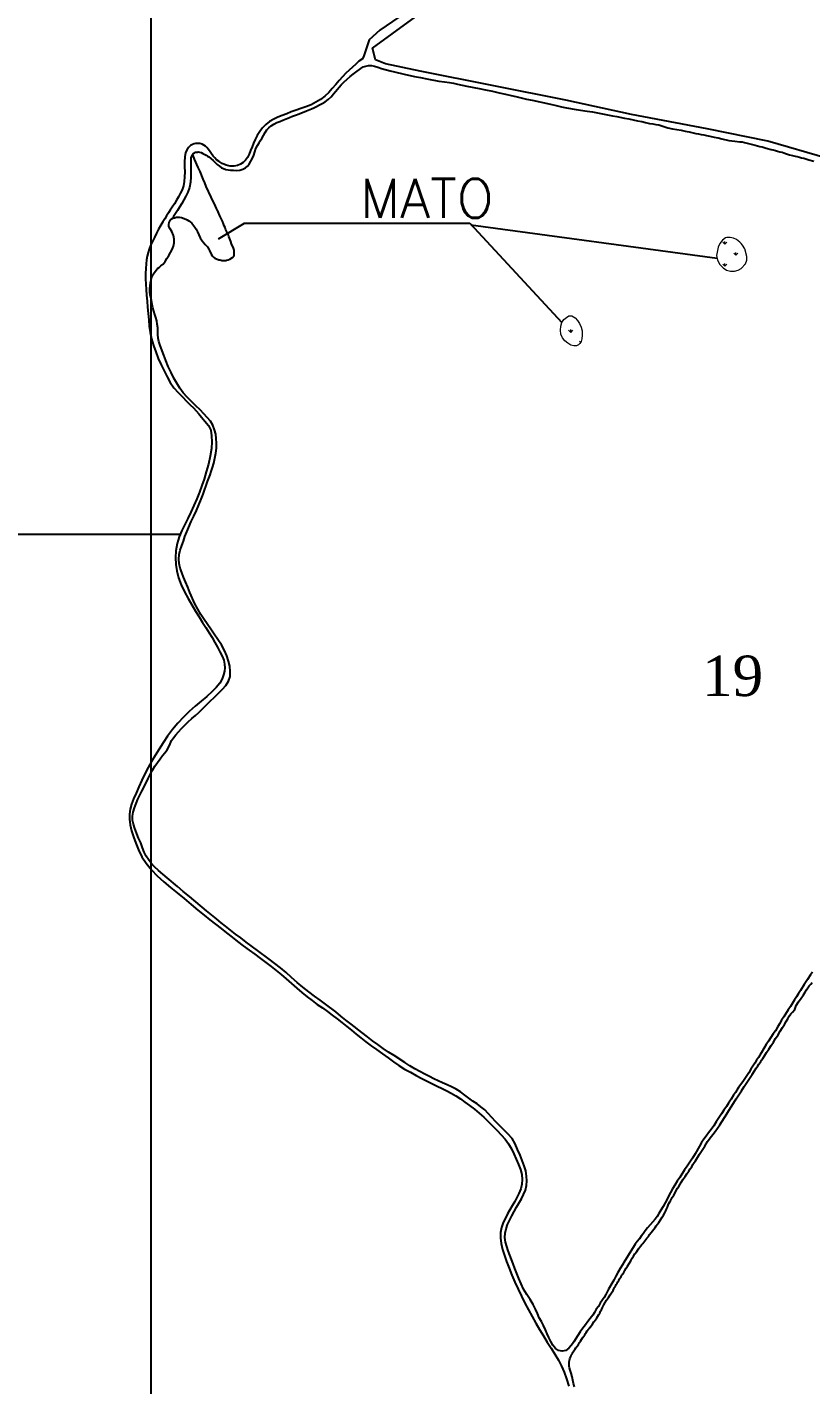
# Model space of a CAD drawing. Extents: x 727293 to 733405, y 7805585 to 7809907.
# Drawn here: x 730120 to 730624, y 7807254 to 7808126 of the extents above; entities that cross this region are included whole.
import ezdxf
from ezdxf.enums import TextEntityAlignment as Align

# ---------------------------------------------------------------- set-up
doc = ezdxf.new("R2010")
doc.units = 0
for name, color, linetype in [('0114000100', 1, 'Continuous'), ('0114000100004', 5, 'Continuous'), ('0114000100019', 5, 'Continuous'), ('0114000100020', 5, 'Continuous'), ('MATO', 3, 'Continuous'), ('NUMERAÇÕES', 7, 'Continuous'), ('RESERVA', 3, 'Continuous'), ('TEXTO', 7, 'Continuous')]:
    doc.layers.add(name, color=color, linetype=linetype)
doc.layers.add('MALHA', color=251, linetype='Continuous', true_color=0x505050)
doc.layers.add('NUMERAÇÕES DOS TALHÕES', color=7, linetype='Continuous', true_color=0xffffff)
doc.styles.add('AREAS', font='times.ttf')
doc.styles.add('Simplex', font='simplex.shx')

# ---------------------------------------------------------------- blocks, each defined once
blk = doc.blocks.new('area_de_talhao')
at = {"layer": 'NUMERAÇÕES', "linetype": 'Continuous', "style": 'AREAS'}
blk.add_attdef('NRO', text='', height=20, dxfattribs=at).set_placement((0, 6.08), align=Align.CENTER)

msp = doc.modelspace()

# ---------------------------------------------------------------- hatches: boundary and pattern name
at = {"layer": 'RESERVA', "linetype": 'Continuous', "lineweight": 0}
h = msp.add_hatch(dxfattribs=at)
h.set_pattern_fill('GRASS', color=3, scale=10, style=0)
h.set_pattern_definition([(90, (0, 0), (-7.07106781, 7.07106781), [1.875, -12.26713563]), (45, (0, 0), (-7.071067812, 7.071067812), [1.875, -8.125]), (135, (0, 0), (-7.071067812, -7.071067812), [1.875, -8.125])])
h.paths.add_polyline_path([(730574.18, 7807990.19), (730576.23, 7807989.22), (730578.36, 7807987.64), (730580, 7807985.61), (730581.4, 7807983.23), (730582.81, 7807978.39), (730582.74, 7807975.93), (730581.96, 7807973.64), (730579.24, 7807970.56), (730577.31, 7807969.59), (730574.92, 7807968.9), (730572.27, 7807968.95), (730569.76, 7807969.66), (730567.63, 7807971.17), (730565.42, 7807973.24), (730564.02, 7807975.98), (730563.37, 7807979.04), (730564.31, 7807984.36), (730565.48, 7807986.74), (730567.19, 7807988.76), (730569.03, 7807990.44), (730569.89, 7807990.62), (730572.06, 7807990.57)])
h.paths.add_polyline_path([(730464.41, 7807926.19), (730463.35, 7807928.47), (730463.01, 7807931.14), (730463.19, 7807933.55), (730463.92, 7807935.89), (730465.29, 7807937.82), (730466.83, 7807939.29), (730468.37, 7807940.25), (730470.43, 7807940.24), (730472.41, 7807938.9), (730473.98, 7807937.27), (730475.32, 7807935.29), (730476.3, 7807933.05), (730476.94, 7807930.52), (730477.09, 7807927.87), (730476.86, 7807925.46), (730476.32, 7807923.68), (730475.55, 7807922.41), (730474.62, 7807921.62), (730473.35, 7807921.05), (730471.59, 7807920.91), (730469.72, 7807921.37), (730467.7, 7807922.61), (730465.91, 7807924.23)])

# ---------------------------------------------------------------- linework, layer by layer
at = {"layer": '0114000100'}
msp.add_lwpolyline([(730371.31, 7808140.4), (730346.93, 7808123.75), (730340.13, 7808117.46), (730336.68, 7808107.32), (730335.81, 7808105.28), (730333.53, 7808103.78), (730331.5, 7808101.92), (730329.5, 7808099.96), (730327.34, 7808098.05), (730325.11, 7808096.08), (730322.92, 7808093.79), (730320.76, 7808091.33), (730318.63, 7808088.79), (730316.46, 7808086.28), (730314.18, 7808083.72), (730311.7, 7808081.4), (730308.94, 7808079.27), (730305.96, 7808077.44), (730302.84, 7808075.83), (730299.54, 7808074.52), (730296.28, 7808073.38), (730293.14, 7808072.33), (730290.11, 7808071.21), (730287.14, 7808070.06), (730284.29, 7808069), (730281.47, 7808067.86), (730278.78, 7808066.55), (730276.17, 7808065.09), (730273.74, 7808063.25), (730271.64, 7808061.04), (730269.84, 7808058.59), (730268.26, 7808056.07), (730266.94, 7808053.55), (730265.85, 7808051.1), (730264.96, 7808048.73), (730263.93, 7808046.4), (730262.96, 7808044.06), (730261.92, 7808041.92), (730260.68, 7808040.16), (730259.13, 7808038.78), (730257.38, 7808037.71), (730255.43, 7808036.86), (730253.22, 7808036.4), (730250.78, 7808036.49), (730248.27, 7808037.09), (730245.79, 7808038.07), (730243.67, 7808039.3), (730242.13, 7808040.43), (730240.93, 7808041.67), (730239.85, 7808042.82), (730238.92, 7808044.24), (730237.95, 7808045.49), (730236.94, 7808047.03), (730235.86, 7808048.28), (730234.87, 7808049.31), (730233.97, 7808049.97), (730232.83, 7808050.55), (730231.32, 7808050.9), (730229.7, 7808050.91), (730228.6, 7808050.88), (730227.77, 7808050.77), (730226.62, 7808050.29), (730225.44, 7808049.59), (730224.13, 7808048.29), (730223.15, 7808047.09), (730222.21, 7808045.2), (730221.66, 7808042.42), (730221.56, 7808039.26), (730221.56, 7808036), (730221.59, 7808032.74), (730221.57, 7808029.57), (730221.33, 7808026.58), (730220.77, 7808023.82), (730219.91, 7808021.23), (730218.79, 7808018.84), (730217.65, 7808016.67), (730216.38, 7808014.53), (730214.98, 7808012.22), (730213.63, 7808010.15), (730212.37, 7808008.22), (730211.14, 7808006.33), (730209.95, 7808004.47), (730208.77, 7808002.62), (730207.58, 7808000.66), (730206.31, 7807998.48), (730204.88, 7807996), (730203.47, 7807993.33), (730202.11, 7807990.66), (730200.86, 7807988.03), (730199.71, 7807985.52), (730198.78, 7807983.09), (730198.09, 7807980.86), (730197.52, 7807978.59), (730197.14, 7807976.23), (730196.81, 7807973.69), (730196.56, 7807970.74), (730196.44, 7807967.44), (730196.47, 7807964.07), (730196.59, 7807960.64), (730196.88, 7807957.11), (730197.12, 7807953.5), (730197.46, 7807949.7), (730197.81, 7807945.74), (730198.07, 7807941.72), (730198.47, 7807937.71), (730198.85, 7807933.68), (730199.47, 7807929.6), (730200.37, 7807925.46), (730201.54, 7807921.28), (730202.98, 7807917.09), (730204.62, 7807912.88), (730206.53, 7807908.76), (730208.48, 7807904.83), (730210.36, 7807901.07), (730212.33, 7807897.51), (730214.69, 7807894.1), (730217.34, 7807890.96), (730220.12, 7807888.14), (730222.74, 7807885.49), (730225.12, 7807883.2), (730227.24, 7807881.17), (730228.98, 7807879.27), (730230.63, 7807877.36), (730232.35, 7807875.15), (730234.65, 7807872.54), (730236.99, 7807869.87), (730238.38, 7807866.8), (730238.91, 7807863.23), (730238.99, 7807859.3), (730238.75, 7807855.03), (730238.04, 7807850.19), (730236.82, 7807845.05), (730235.46, 7807840.03), (730234.03, 7807835.33), (730232.58, 7807831.23), (730231.02, 7807827.05), (730229.35, 7807822.7), (730227.55, 7807818.43), (730225.59, 7807814.24), (730223.61, 7807810.14), (730221.69, 7807806.2), (730219.86, 7807802.36), (730218.16, 7807798.3), (730216.75, 7807793.94), (730215.91, 7807789.41), (730215.69, 7807785), (730215.91, 7807780.65), (730216.54, 7807776.41), (730217.64, 7807771.99), (730219.29, 7807767.46), (730221.47, 7807762.94), (730223.85, 7807758.64), (730226.19, 7807754.54), (730228.58, 7807750.61), (730230.92, 7807746.92), (730233.11, 7807743.39), (730235.19, 7807740.01), (730237.25, 7807736.74), (730239.22, 7807733.58), (730241.07, 7807730.47), (730242.72, 7807727.42), (730244.28, 7807724.5), (730245.71, 7807721.73), (730246.75, 7807719.06), (730247.27, 7807716.56), (730247.43, 7807714.23), (730247.2, 7807712.02), (730246.62, 7807709.64), (730245.77, 7807707.17), (730244.22, 7807704.36), (730241.93, 7807701.47), (730239.15, 7807698.76), (730235.9, 7807695.82), (730232.18, 7807692.71), (730228.36, 7807689.48), (730224.55, 7807686.07), (730220.85, 7807682.42), (730217.27, 7807678.64), (730213.75, 7807674.59), (730210.51, 7807670.38), (730207.68, 7807666.05), (730205.19, 7807661.91), (730202.7, 7807657.97), (730200.35, 7807654.04), (730198.07, 7807650.12), (730196, 7807646.11), (730194.14, 7807642.1), (730192.2, 7807637.79), (730190.33, 7807633.64), (730188.69, 7807629.95), (730187.45, 7807626.56), (730186.65, 7807623.33), (730186.23, 7807620.16), (730186.21, 7807616.96), (730186.55, 7807613.28), (730187.5, 7807609.43), (730188.71, 7807605.67), (730190.14, 7807601.62), (730191.86, 7807597.19), (730194.07, 7807592.85), (730196.91, 7807588.7), (730200.18, 7807584.55), (730204.01, 7807580.61), (730208.14, 7807576.7), (730212.44, 7807573.09), (730216.77, 7807569.58), (730221.23, 7807565.94), (730225.7, 7807562.17), (730230.02, 7807558.58), (730234.09, 7807555.34), (730237.79, 7807552.41), (730241.37, 7807549.58), (730245.03, 7807546.79), (730248.56, 7807543.97), (730252.08, 7807541.27), (730255.56, 7807538.43), (730259.22, 7807535.6), (730263.03, 7807532.89), (730266.76, 7807530.18), (730270.36, 7807527.51), (730273.82, 7807524.93), (730277.18, 7807522.41), (730280.44, 7807519.89), (730283.62, 7807517.22), (730286.83, 7807514.36), (730290.17, 7807511.37), (730293.58, 7807508.39), (730296.96, 7807505.57), (730300.29, 7807502.97), (730303.53, 7807500.42), (730306.69, 7807498.04), (730310.08, 7807495.71), (730313.3, 7807493.46), (730316.41, 7807491.14), (730319.47, 7807488.76), (730322.56, 7807486.35), (730325.68, 7807483.89), (730328.72, 7807481.41), (730331.74, 7807478.91), (730334.88, 7807476.51), (730338.06, 7807474), (730341.42, 7807471.48), (730344.88, 7807468.96), (730348.6, 7807466.32), (730352.24, 7807463.75), (730355.73, 7807461.18), (730359.27, 7807458.76), (730362.88, 7807456.5), (730366.59, 7807454.4), (730370.28, 7807452.4), (730373.95, 7807450.51), (730377.46, 7807448.69), (730380.76, 7807447.01), (730383.91, 7807445.49), (730386.96, 7807444.06), (730389.93, 7807442.57), (730392.92, 7807440.96), (730395.85, 7807439.2), (730398.71, 7807437.32), (730401.57, 7807435.29), (730404.63, 7807433.1), (730407.8, 7807430.71), (730410.89, 7807428.2), (730413.79, 7807425.59), (730416.59, 7807422.86), (730419.47, 7807420.06), (730422.29, 7807417.11), (730424.97, 7807414.25), (730427.46, 7807411.45), (730429.7, 7807408.51), (730431.54, 7807405.3), (730433.13, 7807402.02), (730434.59, 7807398.63), (730436.06, 7807395.29), (730437.33, 7807392.04), (730438.14, 7807388.8), (730438.51, 7807385.62), (730438.3, 7807382.5), (730437.5, 7807379.47), (730436.33, 7807376.66), (730435.04, 7807373.98), (730433.63, 7807371.35), (730432.09, 7807368.7), (730430.54, 7807366.05), (730429.08, 7807363.48), (730427.64, 7807360.76), (730426.32, 7807357.84), (730425.25, 7807354.74), (730424.6, 7807351.48), (730424.42, 7807348.01), (730424.89, 7807344.36), (730425.89, 7807340.61), (730427.14, 7807336.84), (730428.46, 7807332.94), (730430.04, 7807328.62), (730431.69, 7807324.03), (730433.68, 7807319.55), (730435.77, 7807315.11), (730437.99, 7807310.68), (730440.2, 7807306.23), (730442.57, 7807301.86), (730444.94, 7807297.54), (730447.3, 7807293.26), (730449.66, 7807289.15), (730452.05, 7807285.13), (730454.47, 7807281.12), (730457.01, 7807277.17), (730459.47, 7807273.3), (730461.69, 7807269.48), (730463.66, 7807265.63), (730465.32, 7807261.74), (730466.88, 7807257.47), (730468.51, 7807252.86)], dxfattribs=at)
at = {"layer": '0114000100004'}
msp.add_lwpolyline([(730685.58, 7808151.15), (730703.23, 7808112.22), (730742.08, 7808054.39), (730776.96, 7808006.1), (730779.37, 7807994.8), (730776.44, 7807988.86), (730771.14, 7807988.19), (730757.08, 7807992.02), (730733.09, 7808004.07), (730660.48, 7808031.6), (730634.53, 7808041.36), (730596.23, 7808052.46), (730557.25, 7808060.45), (730508.78, 7808069.53), (730466.46, 7808078.74), (730372.83, 7808097.37), (730350.66, 7808102.18), (730344.1, 7808104.76), (730342.2, 7808112.19), (730382.46, 7808141.57)], dxfattribs=at)
at = {"layer": '0114000100019'}
msp.add_lwpolyline([(730624.95, 7807518.69), (730623.63, 7807516.94), (730621.68, 7807513.96), (730619.65, 7807510.75), (730617.19, 7807506.99), (730615.94, 7807504.97), (730614.67, 7807502.97), (730613.35, 7807500.97), (730610.78, 7807496.75), (730609.37, 7807494.59), (730606.55, 7807490.12), (730605.15, 7807487.84), (730603.8, 7807485.55), (730602.52, 7807483.3), (730601.1, 7807481.14), (730599.61, 7807479.05), (730596.6, 7807474.51), (730595.19, 7807472.22), (730592.16, 7807467.18), (730591.24, 7807465.51), (730590.23, 7807463.84), (730589.02, 7807462.2), (730587.91, 7807460.27), (730586.67, 7807458.39), (730585.37, 7807456.32), (730583.96, 7807453.98), (730582.35, 7807451.43), (730580.63, 7807449), (730578.88, 7807446.65), (730577.53, 7807444.57), (730576.46, 7807442.88), (730575.51, 7807441.49), (730574.29, 7807439.65), (730572.68, 7807437.12), (730571.07, 7807434.67), (730569.63, 7807432.36), (730568.1, 7807430.03), (730566.58, 7807427.64), (730564.89, 7807425.13), (730563.14, 7807422.61), (730561.49, 7807420.04), (730559.78, 7807417.64), (730558.05, 7807415.49), (730556.57, 7807413.38), (730555.13, 7807411.39), (730553.7, 7807409.36), (730552.31, 7807407.01), (730549.5, 7807401.98), (730547.9, 7807399.35), (730544.42, 7807394.16), (730542.78, 7807391.66), (730539.66, 7807386.79), (730538.07, 7807384.39), (730536.51, 7807381.97), (730535.01, 7807379.54), (730533.71, 7807377.22), (730530.28, 7807370.52), (730528.93, 7807368.23), (730527.5, 7807365.9), (730526.32, 7807363.73), (730525.23, 7807361.81), (730523.84, 7807359.99), (730520.68, 7807356.52), (730519.01, 7807354.6), (730517.49, 7807352.55), (730516.22, 7807350.68), (730514.92, 7807349.12), (730513.75, 7807347.52), (730512.35, 7807345.83), (730511.06, 7807343.99), (730509.74, 7807341.9), (730507.12, 7807337.89), (730505.79, 7807335.77), (730504.39, 7807333.38), (730502.94, 7807330.82), (730501.35, 7807328.32), (730499.88, 7807325.85), (730498.59, 7807323.38), (730497.67, 7807321.75), (730497.25, 7807320.92), (730496.66, 7807319.82), (730493.83, 7807315.04), (730493.08, 7807313.42), (730492.19, 7807311.68), (730491.16, 7807309.84), (730488.58, 7807306.16), (730487.39, 7807304.08), (730486.02, 7807302.21), (730484.97, 7807300.14), (730483.76, 7807298.33), (730482.16, 7807296.37), (730480.71, 7807294.38), (730479.12, 7807292.25), (730477.44, 7807290.03), (730475.77, 7807287.69), (730474.15, 7807285.34), (730471.61, 7807281.27), (730470.79, 7807280.09), (730469.81, 7807278.89), (730468.33, 7807277.19), (730466.44, 7807275.76), (730464.12, 7807275.34), (730461.86, 7807275.78), (730459.89, 7807277.1), (730458.24, 7807279.15), (730456.8, 7807281.54), (730455.59, 7807284.04), (730454.49, 7807286.52), (730453.44, 7807289.09), (730452.16, 7807291.7), (730450.8, 7807294.33), (730449.45, 7807296.8), (730448.21, 7807299.42), (730447.09, 7807302.17), (730445.51, 7807305.29), (730443.52, 7807308.5), (730441.41, 7807311.77), (730439.38, 7807315.06), (730437.7, 7807318.5), (730436.2, 7807321.94), (730434.93, 7807325.22), (730433.68, 7807328.32), (730432.63, 7807331.31), (730431.67, 7807334.2), (730430.61, 7807337.02), (730429.51, 7807339.73), (730428.58, 7807342.43), (730427.8, 7807345.31), (730427.36, 7807348.29), (730427.44, 7807351.16), (730428.07, 7807353.89), (730429.08, 7807356.59), (730430.36, 7807359.32), (730431.74, 7807362.13), (730433.25, 7807364.96), (730434.75, 7807367.7), (730437.93, 7807373.09), (730439.39, 7807375.88), (730440.58, 7807378.7), (730441.32, 7807381.64), (730441.5, 7807384.66), (730441.3, 7807387.79), (730440.69, 7807391.04), (730439.68, 7807394.35), (730438.53, 7807397.73), (730437.09, 7807401.16), (730435.51, 7807404.74), (730433.96, 7807408.38), (730431.95, 7807411.91), (730429.24, 7807414.93), (730426.53, 7807417.57), (730421.36, 7807422.8), (730418.95, 7807425.39), (730416.66, 7807427.95), (730414.4, 7807430.34), (730411.98, 7807432.32), (730409.42, 7807434.09), (730406.79, 7807435.83), (730404.11, 7807437.73), (730401.52, 7807439.78), (730398.91, 7807441.8), (730396.11, 7807443.62), (730393.1, 7807445.04), (730390.16, 7807446.29), (730387.28, 7807447.57), (730384.48, 7807448.87), (730381.72, 7807450.23), (730378.89, 7807451.65), (730375.87, 7807453.23), (730369.38, 7807456.55), (730366.21, 7807458.52), (730363.06, 7807460.63), (730356.18, 7807465.19), (730352.63, 7807467.41), (730349.15, 7807469.7), (730345.74, 7807472.18), (730342.33, 7807474.7), (730338.97, 7807477.24), (730335.44, 7807479.95), (730328.54, 7807485.3), (730325.2, 7807487.95), (730321.92, 7807490.56), (730318.72, 7807493.2), (730312.04, 7807498.2), (730308.63, 7807500.82), (730304.93, 7807503.35), (730301.26, 7807506.12), (730297.5, 7807509), (730293.87, 7807512.12), (730290.25, 7807515.26), (730286.78, 7807518.44), (730283.2, 7807521.46), (730279.55, 7807524.33), (730275.84, 7807527.17), (730268.39, 7807532.59), (730261.08, 7807538.05), (730257.59, 7807540.69), (730254.24, 7807543.18), (730247.91, 7807548.19), (730244.94, 7807550.5), (730241.96, 7807552.9), (730235.65, 7807558.08), (730224.64, 7807567.38), (730220.66, 7807570.52), (730216.89, 7807573.64), (730210.28, 7807579.24), (730207.56, 7807581.61), (730204.86, 7807584.01), (730202.23, 7807586.38), (730200.01, 7807588.81), (730198.35, 7807591.03), (730196.93, 7807593.22), (730195.66, 7807595.76), (730194.58, 7807598.62), (730193.32, 7807601.68), (730191.98, 7807604.78), (730189.61, 7807610.9), (730188.63, 7807613.72), (730187.99, 7807616.28), (730188.03, 7807618.87), (730188.54, 7807621.55), (730189.42, 7807624.35), (730190.4, 7807627.13), (730191.48, 7807629.88), (730192.73, 7807632.48), (730194.09, 7807635.04), (730196.83, 7807640.37), (730198.11, 7807643.03), (730199.44, 7807645.72), (730200.89, 7807648.39), (730202.47, 7807651), (730204.11, 7807653.46), (730205.77, 7807655.71), (730207.27, 7807657.82), (730208.83, 7807659.67), (730210.24, 7807661.46), (730211.41, 7807663.37), (730212.38, 7807665.43), (730213.23, 7807667.41), (730214.49, 7807669.28), (730215.88, 7807671.1), (730217.6, 7807673.04), (730219.51, 7807675.12), (730221.61, 7807677.32), (730223.83, 7807679.49), (730226.16, 7807681.66), (730228.51, 7807683.63), (730230.76, 7807685.6), (730232.93, 7807687.63), (730237.22, 7807691.91), (730241.57, 7807696.14), (730243.72, 7807698.3), (730245.97, 7807700.45), (730248.09, 7807702.82), (730249.79, 7807705.52), (730250.78, 7807708.61), (730250.91, 7807711.85), (730250.58, 7807715.15), (730249.76, 7807718.45), (730248.7, 7807721.86), (730247.18, 7807725.34), (730245.22, 7807728.91), (730242.93, 7807732.37), (730240.62, 7807735.75), (730238.4, 7807739.07), (730234.11, 7807745.3), (730232.03, 7807748.46), (730230.01, 7807751.9), (730228.15, 7807755.36), (730224.99, 7807762.5), (730223.53, 7807766.02), (730222.11, 7807769.36), (730220.86, 7807772.47), (730219.74, 7807775.45), (730218.73, 7807778.29), (730218.01, 7807781.12), (730217.74, 7807784.02), (730218.02, 7807786.95), (730218.73, 7807789.86), (730219.7, 7807792.76), (730220.75, 7807795.62), (730221.77, 7807798.55), (730222.92, 7807801.56), (730225.79, 7807808.12), (730227.46, 7807811.67), (730229.13, 7807815.3), (730230.72, 7807818.96), (730232.14, 7807822.46), (730233.41, 7807825.69), (730236.36, 7807833.87), (730237.18, 7807836.07), (730237.94, 7807838.07), (730238.62, 7807840.32), (730239.42, 7807842.76), (730240.23, 7807845.67), (730240.97, 7807848.91), (730241.64, 7807852.1), (730242.05, 7807855.33), (730242.06, 7807858.41), (730241.88, 7807861.38), (730241.52, 7807864.21), (730240.8, 7807867.12), (730239.67, 7807869.94), (730238.1, 7807872.59), (730236.1, 7807875.02), (730233.98, 7807877.39), (730231.57, 7807879.93), (730228.85, 7807882.54), (730223.22, 7807888.04), (730220.65, 7807890.84), (730218.39, 7807893.76), (730216.45, 7807896.91), (730214.67, 7807900.31), (730212.95, 7807903.94), (730211.08, 7807907.73), (730209.51, 7807911.47), (730208.19, 7807915.04), (730205.93, 7807921.23), (730205.06, 7807923.77), (730204.65, 7807926), (730204.44, 7807928.18), (730204.33, 7807930.27), (730204.29, 7807932.56), (730204.02, 7807934.86), (730203.7, 7807937.15), (730203.11, 7807939.09), (730202.44, 7807941.1), (730201.68, 7807943.19), (730201.17, 7807945.37), (730200.68, 7807947.53), (730199.96, 7807951.65), (730199.53, 7807953.68), (730199.3, 7807955.54), (730199.23, 7807957.52), (730199.64, 7807961.46), (730200.16, 7807963.32), (730200.56, 7807965.01), (730201.2, 7807966.6), (730201.9, 7807967.81), (730203.54, 7807969.84), (730204.23, 7807970.6), (730205.18, 7807971.38), (730206.35, 7807972.41), (730207.77, 7807973.5), (730209.13, 7807975.25), (730210.23, 7807977.06), (730211.44, 7807978.96), (730212.49, 7807980.87), (730213.57, 7807982.79), (730214.38, 7807984.95), (730214.85, 7807987.15), (730214.85, 7807989.49), (730214.38, 7807991.93), (730213.36, 7807994.33), (730212.22, 7807996.24), (730211.5, 7807997.72), (730211.38, 7807999.02), (730211.57, 7808000.27), (730211.98, 7808001.13), (730212.45, 7808001.9), (730212.96, 7808002.37), (730213.9, 7808002.93), (730215.1, 7808003.29), (730216.31, 7808003.55), (730217.47, 7808003.66), (730218.3, 7808003.53), (730219.65, 7808003.38), (730222.28, 7808002.37), (730223.16, 7808001.89), (730224.18, 7808001.26), (730225.14, 7808000.59), (730226.14, 7807999.73), (730227.58, 7807998.15), (730228.16, 7807997.24), (730228.91, 7807995.98), (730229.8, 7807994.2), (730230.62, 7807992.37), (730231.61, 7807990.28), (730232.78, 7807988.47), (730233.82, 7807987.11), (730234.84, 7807986.05), (730235.71, 7807985.23), (730236.27, 7807984.51), (730237.22, 7807983.11), (730237.63, 7807982.23), (730238.57, 7807979.93), (730239.22, 7807978.84), (730240.11, 7807977.85), (730240.87, 7807977.35), (730241.5, 7807977.02), (730242.11, 7807976.79), (730243.49, 7807976.32), (730244.21, 7807976.15), (730244.94, 7807976.01), (730245.41, 7807975.86), (730246.2, 7807975.77), (730247.21, 7807975.72), (730247.98, 7807975.84), (730248.48, 7807975.97), (730249.51, 7807976.14), (730250.58, 7807976.71), (730252.29, 7807977.75), (730253.36, 7807979.07), (730253.37, 7807980.92), (730253.32, 7807982.49), (730253.06, 7807983.64), (730251.72, 7807986.61), (730251.16, 7807987.92), (730250.4, 7807990.17), (730250.02, 7807991.12), (730249.68, 7807992.15), (730248.48, 7807994.54), (730247.86, 7807995.85), (730247.52, 7807996.93), (730247.07, 7807998.1), (730246.54, 7807999.44), (730245.82, 7808001.09), (730245.02, 7808002.84), (730244.28, 7808004.52), (730243.09, 7808007.1), (730242.78, 7808007.75), (730242.9, 7808007.52), (730242.07, 7808009.24), (730241.31, 7808010.76), (730238.69, 7808016.53), (730235.41, 7808023.35), (730234.45, 7808025.69), (730233.5, 7808028.08), (730231.47, 7808032.97), (730230.35, 7808035.54), (730227.99, 7808040.82), (730226.96, 7808043.34), (730226.52, 7808043.92), (730227.09, 7808044.49), (730227.86, 7808044.86), (730228.61, 7808045.29), (730229.4, 7808045.41), (730229.98, 7808045.48), (730230.33, 7808045.55), (730231.05, 7808045.36), (730232.21, 7808045.1), (730233.35, 7808044.44), (730235.33, 7808043.45), (730236.25, 7808042.87), (730237.01, 7808042.34), (730239.97, 7808040.04), (730242.56, 7808037.5), (730243.94, 7808036.29), (730245.25, 7808035.37), (730246.56, 7808034.86), (730248.04, 7808034.32), (730249.51, 7808034.05), (730251.11, 7808033.87), (730252.93, 7808033.75), (730254.84, 7808033.59), (730257.01, 7808033.81), (730258.99, 7808034.43), (730260.71, 7808035.33), (730261.96, 7808036.41), (730263.05, 7808037.77), (730264.2, 7808039.6), (730265.2, 7808041.5), (730266.01, 7808043.5), (730266.65, 7808045.62), (730267.38, 7808047.71), (730268.31, 7808049.6), (730269.44, 7808051.3), (730270.2, 7808052.62), (730271.14, 7808054.05), (730272.3, 7808055.99), (730273.31, 7808058.08), (730274.39, 7808059.7), (730275.63, 7808060.99), (730277.15, 7808062.26), (730278.88, 7808063.44), (730280.74, 7808064.43), (730282.72, 7808065.18), (730284.73, 7808066.01), (730288.99, 7808067.65), (730290.93, 7808068.44), (730292.9, 7808069.09), (730295.16, 7808069.98), (730299.79, 7808071.96), (730303.03, 7808073.2), (730304.65, 7808073.9), (730306.38, 7808074.77), (730308.14, 7808075.72), (730310.01, 7808076.61), (730311.9, 7808077.78), (730313.86, 7808079.2), (730315.67, 7808080.96), (730317.25, 7808082.75), (730318.5, 7808084.34), (730319.83, 7808085.78), (730320.84, 7808087.14), (730322.07, 7808088.53), (730323.82, 7808090.23), (730325.99, 7808092.22), (730328.02, 7808093.97), (730329.89, 7808095.47), (730331.6, 7808096.71), (730334.75, 7808099.16), (730336.32, 7808100.17), (730338.03, 7808100.65), (730339.8, 7808101.05), (730341.6, 7808100.97), (730343.57, 7808100.51), (730345.69, 7808099.91), (730348.05, 7808099.03), (730353.6, 7808097.57), (730356.51, 7808096.95), (730362.52, 7808095.52), (730369.22, 7808094.04), (730373.17, 7808093.32), (730377.08, 7808092.55), (730384.84, 7808091.08), (730388.44, 7808090.51), (730391.65, 7808090.02), (730394.32, 7808089.59), (730396.88, 7808089.1), (730402.85, 7808087.76), (730410.71, 7808086.26), (730414.89, 7808085.36), (730419.33, 7808084.57), (730423.75, 7808083.46), (730427.78, 7808082.57), (730431.27, 7808081.83), (730434.45, 7808081.09), (730437.72, 7808080.24), (730441.21, 7808079.51), (730444.95, 7808078.67), (730456.6, 7808076.24), (730460.23, 7808075.37), (730463.7, 7808074.59), (730466.93, 7808073.93), (730473.17, 7808072.84), (730480.13, 7808071.72), (730483.52, 7808071.2), (730486.76, 7808070.64), (730490.01, 7808070.04), (730496.54, 7808068.75), (730499.25, 7808068.31), (730504.22, 7808067.28), (730506.92, 7808066.69), (730509.75, 7808066.11), (730512.58, 7808065.6), (730515.3, 7808065.02), (730517.74, 7808064.37), (730520.16, 7808063.88), (730522.3, 7808063.59), (730524.24, 7808063.25), (730526.16, 7808062.84), (730528.73, 7808061.97), (730531.93, 7808061.08), (730534.98, 7808060.42), (730537.81, 7808059.9), (730540.56, 7808059.48), (730543.24, 7808058.97), (730545.75, 7808058.36), (730550.06, 7808057.45), (730551.81, 7808057.14), (730553.4, 7808056.7), (730555.07, 7808056.48), (730556.84, 7808056.02), (730559.09, 7808055.62), (730561.75, 7808055.06), (730564.36, 7808054.56), (730566.8, 7808053.96), (730571.14, 7808052.94), (730573.11, 7808052.69), (730575.02, 7808052.35), (730578.36, 7808052), (730579.88, 7808051.92), (730581.37, 7808051.6), (730582.95, 7808051.21), (730586.32, 7808050.33), (730588.03, 7808049.86), (730589.71, 7808049.49), (730591.24, 7808049.01), (730592.7, 7808048.72), (730594, 7808048.41), (730595.31, 7808048), (730598.33, 7808047.15), (730599.78, 7808046.79), (730601.11, 7808046.43), (730602.57, 7808046.06), (730603.94, 7808045.66), (730605.42, 7808045.3), (730606.63, 7808044.88), (730608.32, 7808044.35), (730610.24, 7808043.72), (730612.12, 7808043.2), (730613.77, 7808042.85), (730615.15, 7808042.53), (730616.59, 7808042.17), (730618, 7808041.78), (730619.35, 7808041.5), (730622.56, 7808040.56), (730625.86, 7808039.54)], dxfattribs=at)
at = {"layer": '0114000100020'}
msp.add_lwpolyline([(730472.03, 7807252.5), (730471.52, 7807254.5), (730471.03, 7807256.59), (730470.49, 7807258.85), (730469.84, 7807261.16), (730469.2, 7807263.11), (730468.83, 7807264.59), (730468.62, 7807265.74), (730468.53, 7807266.76), (730468.6, 7807267.45), (730468.69, 7807268.39), (730468.85, 7807269.37), (730469.16, 7807270.4), (730469.54, 7807271.45), (730469.95, 7807272.31), (730470.22, 7807273.2), (730470.73, 7807273.99), (730470.94, 7807274.47), (730471.05, 7807274.66), (730471.27, 7807274.94), (730471.61, 7807275.58), (730472.17, 7807276.38), (730472.91, 7807277.41), (730473.71, 7807278.59), (730474.55, 7807279.67), (730475.32, 7807280.78), (730475.97, 7807281.8), (730476.58, 7807282.79), (730477.27, 7807283.81), (730477.97, 7807284.85), (730478.65, 7807285.88), (730479.13, 7807286.58), (730479.65, 7807287.35), (730480.19, 7807288.28), (730480.83, 7807289.17), (730481.42, 7807289.77), (730481.81, 7807290.52), (730481.99, 7807290.74), (730482.27, 7807290.95), (730482.66, 7807291.54), (730483.52, 7807292.56), (730484.58, 7807294.08), (730485.63, 7807295.47), (730486.49, 7807296.79), (730487.14, 7807297.81), (730487.73, 7807298.76), (730488.31, 7807299.79), (730488.86, 7807300.91), (730489.39, 7807301.87), (730490.03, 7807303.28), (730490.99, 7807304.97), (730491.8, 7807306.48), (730492.72, 7807308.13), (730493.82, 7807309.76), (730494.91, 7807311.5), (730495.91, 7807312.86), (730496.81, 7807314.35), (730497.37, 7807315.44), (730497.78, 7807316.11), (730498.08, 7807316.57), (730498.36, 7807317.01), (730498.56, 7807317.58), (730498.92, 7807318.17), (730499.43, 7807318.99), (730499.95, 7807319.93), (730500.57, 7807320.76), (730501.03, 7807321.68), (730501.54, 7807322.53), (730502.05, 7807323.3), (730502.48, 7807324.06), (730502.82, 7807324.5), (730503.17, 7807325.07), (730503.71, 7807325.93), (730504.46, 7807327.16), (730505.35, 7807328.51), (730506.14, 7807329.91), (730507.19, 7807331.63), (730508.24, 7807333.41), (730509.04, 7807334.94), (730509.89, 7807336.37), (730510.84, 7807337.82), (730512.03, 7807339.38), (730513.21, 7807341.11), (730514.47, 7807342.71), (730515.33, 7807343.81), (730515.95, 7807344.55), (730516.52, 7807345.37), (730517.18, 7807346.17), (730517.86, 7807347.06), (730518.63, 7807347.93), (730519.51, 7807349.05), (730520.35, 7807350.15), (730521.38, 7807351.42), (730522.25, 7807352.65), (730523.06, 7807353.7), (730523.85, 7807354.74), (730524.54, 7807355.7), (730525.22, 7807356.6), (730526.23, 7807358.01), (730527.38, 7807359.71), (730528.39, 7807361.29), (730529.23, 7807362.66), (730529.99, 7807364.08), (730530.64, 7807365.33), (730531.14, 7807366.44), (730531.81, 7807367.83), (730532.19, 7807369.15), (730532.69, 7807370.22), (730533.26, 7807371.22), (730533.77, 7807371.94), (730534.1, 7807372.71), (730534.84, 7807374.07), (730535.78, 7807375.45), (730536.63, 7807377.06), (730537.48, 7807378.46), (730538.31, 7807379.89), (730539.05, 7807381.16), (730539.98, 7807382.52), (730540.86, 7807384.05), (730541.94, 7807385.76), (730543.21, 7807387.56), (730544.33, 7807389.27), (730545.43, 7807390.93), (730546.45, 7807392.37), (730547.34, 7807393.76), (730548.19, 7807395.12), (730548.99, 7807396.42), (730549.8, 7807397.47), (730550.36, 7807398.62), (730551.09, 7807399.66), (730551.77, 7807400.7), (730552.45, 7807401.76), (730553.76, 7807403.85), (730555.7, 7807407.04), (730557.56, 7807409.93), (730559.32, 7807412.34), (730560.99, 7807414.48), (730562.51, 7807416.47), (730563.88, 7807418.53), (730565.36, 7807420.73), (730566.89, 7807423.1), (730568.44, 7807425.47), (730569.84, 7807427.7), (730571.15, 7807429.9), (730572.71, 7807432.14), (730574.27, 7807434.66), (730576.01, 7807437.32), (730577.62, 7807439.94), (730579.32, 7807442.51), (730581.07, 7807445.21), (730582.74, 7807447.88), (730584.46, 7807450.48), (730586.12, 7807452.95), (730587.61, 7807455.27), (730588.85, 7807457.11), (730589.81, 7807458.61), (730590.59, 7807459.71), (730591.27, 7807460.7), (730591.72, 7807461.39), (730592.3, 7807462.16), (730593.12, 7807463.34), (730594.18, 7807465.04), (730595.44, 7807467.02), (730596.81, 7807469.32), (730598.31, 7807471.56), (730599.81, 7807473.86), (730601.29, 7807476.21), (730602.84, 7807478.53), (730604.3, 7807480.9), (730605.68, 7807483.13), (730606.97, 7807485.21), (730608.1, 7807487.05), (730609.13, 7807488.77), (730610.05, 7807490.4), (730610.97, 7807491.98), (730612.22, 7807492.98), (730613.55, 7807494.69), (730614.54, 7807497.3), (730616.05, 7807499.66), (730617.66, 7807501.92), (730619.12, 7807504.08), (730620.23, 7807505.89), (730621.2, 7807507.42), (730622.08, 7807508.75), (730622.89, 7807509.93), (730623.84, 7807511.02), (730624.71, 7807512.12)], dxfattribs=at)
at = {"layer": 'MALHA'}
for points in [[(730200, 7806199.67), (730200, 7808271.94)], [(729992.67, 7807800), (730218.87, 7807800)]]:
    msp.add_lwpolyline(points, dxfattribs=at)
at = {"layer": 'MATO'}
msp.add_lwpolyline([(730243.09, 7808007.1), (730242.78, 7808007.75), (730242.9, 7808007.52), (730242.07, 7808009.24), (730241.31, 7808010.76), (730238.69, 7808016.53), (730235.41, 7808023.35), (730234.45, 7808025.69), (730233.5, 7808028.08), (730231.47, 7808032.97), (730230.35, 7808035.54), (730227.99, 7808040.82), (730226.96, 7808043.34), (730226.52, 7808043.92), (730225.64, 7808041.96), (730225.56, 7808039.2), (730225.56, 7808036.02), (730225.59, 7808032.74), (730225.57, 7808029.4), (730225.3, 7808026.02), (730224.65, 7808022.78), (730223.63, 7808019.74), (730222.38, 7808017.05), (730221.14, 7808014.72), (730219.82, 7808012.48), (730218.37, 7808010.09), (730216.98, 7808007.97), (730215.72, 7808006.04), (730214.5, 7808004.16), (730213.9, 7808002.93), (730215.1, 7808003.29), (730216.31, 7808003.55), (730217.47, 7808003.66), (730218.3, 7808003.53), (730219.65, 7808003.38), (730222.28, 7808002.37), (730223.16, 7808001.89), (730224.18, 7808001.26), (730225.14, 7808000.59), (730226.14, 7807999.73), (730227.58, 7807998.15), (730228.16, 7807997.24), (730228.91, 7807995.98), (730229.8, 7807994.2), (730230.62, 7807992.37), (730231.61, 7807990.28), (730232.78, 7807988.47), (730233.82, 7807987.11), (730234.84, 7807986.05), (730235.71, 7807985.23), (730236.27, 7807984.51), (730237.22, 7807983.11), (730237.63, 7807982.23), (730238.57, 7807979.93), (730239.22, 7807978.84), (730240.11, 7807977.85), (730240.87, 7807977.35), (730241.5, 7807977.02), (730242.11, 7807976.79), (730243.49, 7807976.32), (730244.21, 7807976.15), (730244.94, 7807976.01), (730245.41, 7807975.86), (730246.2, 7807975.77), (730247.21, 7807975.72), (730247.98, 7807975.84), (730248.48, 7807975.97), (730249.51, 7807976.14), (730250.58, 7807976.71), (730252.29, 7807977.75), (730253.36, 7807979.07), (730253.37, 7807980.92), (730253.32, 7807982.49), (730253.06, 7807983.64), (730251.72, 7807986.61), (730251.16, 7807987.92), (730250.4, 7807990.17), (730250.02, 7807991.12), (730249.68, 7807992.15), (730248.48, 7807994.54), (730247.86, 7807995.85), (730247.52, 7807996.93), (730247.07, 7807998.1), (730246.54, 7807999.44), (730245.82, 7808001.09), (730245.02, 7808002.84), (730244.28, 7808004.52)], close=True, dxfattribs=at)
at = {"layer": 'MATO', "lineweight": 0}
for points in [[(730579.17, 7807986.63), (730578.36, 7807987.64), (730576.23, 7807989.22), (730574.18, 7807990.19), (730572.06, 7807990.57), (730569.89, 7807990.62), (730569.03, 7807990.44), (730567.19, 7807988.76), (730565.48, 7807986.74), (730564.31, 7807984.36), (730563.37, 7807979.04), (730564.02, 7807975.98), (730565.42, 7807973.24), (730567.63, 7807971.17), (730569.76, 7807969.66), (730572.27, 7807968.95), (730574.92, 7807968.9), (730577.31, 7807969.59), (730579.24, 7807970.56), (730581.96, 7807973.64), (730582.74, 7807975.93), (730582.81, 7807978.39), (730581.4, 7807983.23), (730580, 7807985.61)], [(730464.41, 7807926.19), (730463.35, 7807928.47), (730463.01, 7807931.14), (730463.19, 7807933.55), (730463.92, 7807935.89), (730465.29, 7807937.82), (730466.83, 7807939.29), (730468.37, 7807940.25), (730470.43, 7807940.24), (730472.41, 7807938.9), (730473.98, 7807937.27), (730475.32, 7807935.29), (730476.3, 7807933.05), (730476.94, 7807930.52), (730477.09, 7807927.87), (730476.86, 7807925.46), (730476.32, 7807923.68), (730475.55, 7807922.41), (730474.62, 7807921.62), (730473.35, 7807921.05), (730471.59, 7807920.91), (730469.72, 7807921.37), (730467.7, 7807922.61), (730465.91, 7807924.23)]]:
    msp.add_lwpolyline(points, close=True, dxfattribs=at)
at = {"layer": 'TEXTO', "linetype": 'Continuous'}
for points in [[(730243.38, 7807989.66), (730259.96, 7807999.68), (730404.71, 7807999.68)], [(730404.71, 7807999.68), (730463.92, 7807935.89)], [(730405.55, 7807998.78), (730563.75, 7807977.26)]]:
    msp.add_lwpolyline(points, dxfattribs=at)

# ---------------------------------------------------------------- block references
at = {"layer": 'NUMERAÇÕES DOS TALHÕES'}
ref = msp.add_blockref('area_de_talhao', (730573.63, 7807688.2), dxfattribs=dict(at, xscale=1.3, yscale=1.3, zscale=1.3))
ref.add_attrib('NRO', '19', dxfattribs={"layer": 'NUMERAÇÕES', "height": 26, "style": 'AREAS'}).set_placement((730573.63, 7807696.1), align=Align.CENTER)

# ---------------------------------------------------------------- texts
at = {"layer": 'TEXTO', "linetype": 'Continuous', "style": 'Simplex'}
msp.add_text('MATO', height=25, dxfattribs=at).set_placement((730377.25, 7808015.74), align=Align.MIDDLE_CENTER)

doc.saveas('drawing.dxf')
